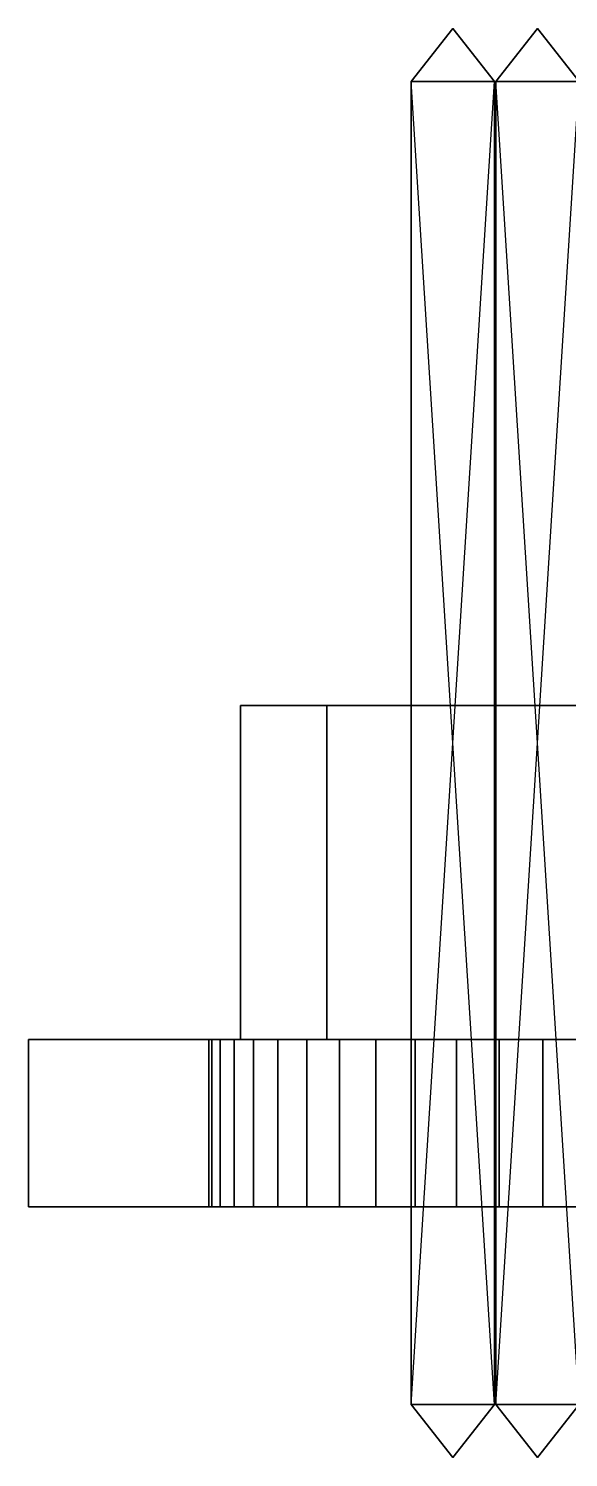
# Model space of a CAD drawing. Extents: x 0 to 1969, y -79 to 335.
# Drawn here: x 0 to 127.3, y -78.7 to 257.9 of the extents above; entities that cross this region are included whole.
import ezdxf

# ---------------------------------------------------------------- set-up
doc = ezdxf.new("R2010")
doc.units = 0
doc.layers.add('UB3D', color=1, linetype='CONTINUOUS')

msp = doc.modelspace()

# ---------------------------------------------------------------- linework, layer by layer
at = {"layer": 'UB3D', "color": 254}
for points in [[(109.89748, 245.406811, -2850.10252), (90.212441, 245.406811, -2850.10252), (100.054961, 257.874016, -2859.945039)], [(90.212441, 245.406811, -2869.787559), (109.89748, 245.406811, -2869.787559), (100.054961, 257.874016, -2859.945039)], [(90.212441, 245.406811, -2850.10252), (90.212441, 245.406811, -2869.787559), (100.054961, 257.874016, -2859.945039)], [(109.89748, 245.406811, -2869.787559), (109.89748, 245.406811, -2850.10252), (100.054961, 257.874016, -2859.945039)], [(110.15748, 245.406811, -709.84252), (129.84252, 245.406811, -709.84252), (120, 257.874016, -700)], [(129.84252, 245.406811, -690.15748), (110.15748, 245.406811, -690.15748), (120, 257.874016, -700)], [(110.15748, 245.406811, -690.15748), (110.15748, 245.406811, -709.84252), (120, 257.874016, -700)], [(129.84252, 245.406811, -709.84252), (129.84252, 245.406811, -690.15748), (120, 257.874016, -700)], [(109.89748, -66.272953, -2850.10252), (90.212441, -66.272953, -2850.10252), (109.89748, 245.406811, -2850.10252)], [(90.212441, -66.272953, -2850.10252), (109.89748, 245.406811, -2850.10252), (90.212441, 245.406811, -2850.10252)], [(90.212441, -66.272953, -2869.787559), (109.89748, -66.272953, -2869.787559), (90.212441, 245.406811, -2869.787559)], [(109.89748, -66.272953, -2869.787559), (90.212441, 245.406811, -2869.787559), (109.89748, 245.406811, -2869.787559)], [(90.212441, -66.272953, -2850.10252), (90.212441, -66.272953, -2869.787559), (90.212441, 245.406811, -2850.10252)], [(90.212441, -66.272953, -2869.787559), (90.212441, 245.406811, -2850.10252), (90.212441, 245.406811, -2869.787559)], [(109.89748, -66.272953, -2869.787559), (109.89748, -66.272953, -2850.10252), (109.89748, 245.406811, -2869.787559)], [(109.89748, -66.272953, -2850.10252), (109.89748, 245.406811, -2869.787559), (109.89748, 245.406811, -2850.10252)], [(110.15748, -66.272953, -709.84252), (129.84252, -66.272953, -709.84252), (110.15748, 245.406811, -709.84252)], [(129.84252, -66.272953, -709.84252), (110.15748, 245.406811, -709.84252), (129.84252, 245.406811, -709.84252)], [(129.84252, -66.272953, -690.15748), (110.15748, -66.272953, -690.15748), (129.84252, 245.406811, -690.15748)], [(110.15748, -66.272953, -690.15748), (129.84252, 245.406811, -690.15748), (110.15748, 245.406811, -690.15748)], [(110.15748, -66.272953, -690.15748), (110.15748, -66.272953, -709.84252), (110.15748, 245.406811, -690.15748)], [(110.15748, -66.272953, -709.84252), (110.15748, 245.406811, -690.15748), (110.15748, 245.406811, -709.84252)], [(100.054961, -78.740157, -2859.945039), (109.89748, -66.272953, -2850.10252), (90.212441, -66.272953, -2850.10252)], [(100.054961, -78.740157, -2859.945039), (90.212441, -66.272953, -2869.787559), (109.89748, -66.272953, -2869.787559)], [(100.054961, -78.740157, -2859.945039), (90.212441, -66.272953, -2850.10252), (90.212441, -66.272953, -2869.787559)], [(100.054961, -78.740157, -2859.945039), (109.89748, -66.272953, -2869.787559), (109.89748, -66.272953, -2850.10252)], [(120, -78.740157, -700), (110.15748, -66.272953, -709.84252), (129.84252, -66.272953, -709.84252)], [(120, -78.740157, -700), (129.84252, -66.272953, -690.15748), (110.15748, -66.272953, -690.15748)], [(120, -78.740157, -700), (110.15748, -66.272953, -690.15748), (110.15748, -66.272953, -709.84252)], [(120, -78.740157, -700), (129.84252, -66.272953, -709.84252), (129.84252, -66.272953, -690.15748)]]:
    msp.add_3dface(points, dxfattribs=at)
at = {"layer": 'UB3D', "color": 27}
for points in [[(49.944961, 19.689016, -2909.565039), (49.944961, 19.689016, -2810.085039), (49.944961, 98.429173, -2810.085039), (49.944961, 98.429173, -2909.565039)], [(49.944961, 19.689016, -2810.085039), (349.754961, 19.689016, -2810.085039), (349.754961, 98.429173, -2810.085039), (49.944961, 98.429173, -2810.085039)], [(349.754961, 19.689016, -2909.565039), (49.944961, 19.689016, -2909.565039), (49.944961, 98.429173, -2909.565039), (349.754961, 98.429173, -2909.565039)], [(349.754961, 98.429173, -2909.565039), (349.754961, 98.429173, -2810.085039), (49.944961, 98.429173, -2810.085039)], [(349.754961, 98.429173, -2909.565039), (49.944961, 98.429173, -2810.085039), (49.944961, 98.429173, -2909.565039)], [(349.754961, 98.429173, -2909.565039), (49.944961, 98.429173, -2909.565039), (349.754961, 98.429173, -2909.565039)], [(370.11, 19.689016, -749.86), (70.3, 19.689016, -749.86), (70.3, 98.429173, -749.86), (370.11, 98.429173, -749.86)], [(70.3, 19.689016, -749.86), (70.3, 19.689016, -650.38), (70.3, 98.429173, -650.38), (70.3, 98.429173, -749.86)], [(70.3, 19.689016, -650.38), (370.11, 19.689016, -650.38), (370.11, 98.429173, -650.38), (70.3, 98.429173, -650.38)], [(70.3, 98.429173, -650.38), (70.3, 98.429173, -749.86), (370.11, 98.429173, -749.86)], [(70.3, 98.429173, -650.38), (370.11, 98.429173, -749.86), (370.11, 98.429173, -650.38)], [(70.3, 98.429173, -650.38), (370.11, 98.429173, -650.38), (70.3, 98.429173, -650.38)], [(49.944961, 19.689016, -2909.565039), (49.944961, 19.689016, -2810.085039), (349.754961, 19.689016, -2810.085039)], [(49.944961, 19.689016, -2909.565039), (349.754961, 19.689016, -2810.085039), (349.754961, 19.689016, -2909.565039)], [(49.944961, 19.689016, -2909.565039), (349.754961, 19.689016, -2909.565039), (49.944961, 19.689016, -2909.565039)], [(370.11, 19.689016, -650.38), (370.11, 19.689016, -749.86), (70.3, 19.689016, -749.86)], [(370.11, 19.689016, -650.38), (70.3, 19.689016, -749.86), (70.3, 19.689016, -650.38)], [(370.11, 19.689016, -650.38), (70.3, 19.689016, -650.38), (370.11, 19.689016, -650.38)]]:
    msp.add_3dface(points, dxfattribs=at)
at = {"layer": 'UB3D', "color": 94}
for points in [[(0, 19.685039), (0, 19.685039, -3149.606299), (0, -19.685039, -3149.606299), (0, -19.685039)], [(0, 19.685039, -3149.606299), (1968.503937, 19.685039, -3149.606299), (1968.503937, -19.685039, -3149.606299), (0, -19.685039, -3149.606299)], [(1968.503937, 19.685039), (0, 19.685039), (0, -19.685039), (1968.503937, -19.685039)], [(0, 19.685039), (0, 19.685039), (0, -19.685039)], [(0, 19.685039, -3149.606299), (1841.259843, 19.685039, -3128.740157), (121.259843, 19.685039, -3128.740157)], [(121.259843, 19.685039, -41.259843), (1968.503937, 19.685039), (0, 19.685039)], [(0, 19.685039), (0, 19.685039, -3149.606299), (42.519685, 19.685039, -3050)], [(0, 19.685039), (42.519685, 19.685039, -3050), (42.89884, 19.685039, -3042.282115)], [(0, 19.685039), (42.89884, 19.685039, -3042.282115), (44.032655, 19.685039, -3034.638557)], [(0, 19.685039), (44.032655, 19.685039, -3034.638557), (45.91021, 19.685039, -3027.142939)], [(0, 19.685039), (45.91021, 19.685039, -3027.142939), (48.513423, 19.685039, -3019.867446)], [(0, 19.685039), (48.513423, 19.685039, -3019.867446), (51.817223, 19.685039, -3012.882147)], [(0, 19.685039), (51.817223, 19.685039, -3012.882147), (55.789794, 19.685039, -3006.254312)], [(0, 19.685039), (55.789794, 19.685039, -3006.254312), (60.392878, 19.685039, -3000.047773)], [(0, 19.685039), (60.392878, 19.685039, -3000.047773), (65.582143, 19.685039, -2994.322301)], [(0, 19.685039), (65.582143, 19.685039, -2994.322301), (71.307615, 19.685039, -2989.133035)], [(0, 19.685039), (71.307615, 19.685039, -2989.133035), (77.514155, 19.685039, -2984.529952)], [(0, 19.685039), (77.514155, 19.685039, -2984.529952), (84.141989, 19.685039, -2980.557381)], [(0, 19.685039), (84.141989, 19.685039, -2980.557381), (91.127289, 19.685039, -2977.25358)], [(0, 19.685039), (91.127289, 19.685039, -2977.25358), (98.402781, 19.685039, -2974.650367)], [(0, 19.685039), (98.402781, 19.685039, -2974.650367), (105.8984, 19.685039, -2972.772813)], [(0, 19.685039), (105.8984, 19.685039, -2972.772813), (113.541957, 19.685039, -2971.638998)], [(0, 19.685039), (113.541957, 19.685039, -2971.638998), (121.259843, 19.685039, -2971.259843)], [(0, 19.685039), (121.259843, 19.685039, -2971.259843), (45.91021, 19.685039, -142.857061)], [(0, 19.685039), (45.91021, 19.685039, -142.857061), (44.032655, 19.685039, -135.361443)], [(0, 19.685039), (44.032655, 19.685039, -135.361443), (42.89884, 19.685039, -127.717885)], [(0, 19.685039), (42.89884, 19.685039, -127.717885), (42.519685, 19.685039, -120)], [(0, 19.685039), (42.519685, 19.685039, -120), (42.89884, 19.685039, -112.282115)], [(0, 19.685039), (42.89884, 19.685039, -112.282115), (44.032655, 19.685039, -104.638557)], [(0, 19.685039), (44.032655, 19.685039, -104.638557), (45.91021, 19.685039, -97.142939)], [(0, 19.685039), (45.91021, 19.685039, -97.142939), (48.513423, 19.685039, -89.867446)], [(0, 19.685039), (48.513423, 19.685039, -89.867446), (51.817223, 19.685039, -82.882147)], [(0, 19.685039), (51.817223, 19.685039, -82.882147), (55.789794, 19.685039, -76.254312)], [(0, 19.685039), (55.789794, 19.685039, -76.254312), (60.392878, 19.685039, -70.047773)], [(0, 19.685039), (60.392878, 19.685039, -70.047773), (65.582143, 19.685039, -64.322301)], [(0, 19.685039), (65.582143, 19.685039, -64.322301), (71.307615, 19.685039, -59.133035)], [(0, 19.685039), (71.307615, 19.685039, -59.133035), (77.514155, 19.685039, -54.529952)], [(0, 19.685039), (77.514155, 19.685039, -54.529952), (84.141989, 19.685039, -50.557381)], [(0, 19.685039), (84.141989, 19.685039, -50.557381), (91.127289, 19.685039, -47.25358)], [(0, 19.685039), (91.127289, 19.685039, -47.25358), (98.402781, 19.685039, -44.650367)], [(0, 19.685039), (98.402781, 19.685039, -44.650367), (105.8984, 19.685039, -42.772813)], [(0, 19.685039), (105.8984, 19.685039, -42.772813), (113.541957, 19.685039, -41.638998)], [(0, 19.685039), (113.541957, 19.685039, -41.638998), (121.259843, 19.685039, -41.259843)], [(0, 19.685039, -3149.606299), (121.259843, 19.685039, -3128.740157), (113.541957, 19.685039, -3128.361002)], [(0, 19.685039, -3149.606299), (113.541957, 19.685039, -3128.361002), (105.8984, 19.685039, -3127.227187)], [(0, 19.685039, -3149.606299), (105.8984, 19.685039, -3127.227187), (98.402781, 19.685039, -3125.349633)], [(0, 19.685039, -3149.606299), (98.402781, 19.685039, -3125.349633), (91.127289, 19.685039, -3122.74642)], [(0, 19.685039, -3149.606299), (91.127289, 19.685039, -3122.74642), (84.141989, 19.685039, -3119.442619)], [(0, 19.685039, -3149.606299), (84.141989, 19.685039, -3119.442619), (77.514155, 19.685039, -3115.470048)], [(0, 19.685039, -3149.606299), (77.514155, 19.685039, -3115.470048), (71.307615, 19.685039, -3110.866965)], [(0, 19.685039, -3149.606299), (71.307615, 19.685039, -3110.866965), (65.582143, 19.685039, -3105.677699)], [(0, 19.685039, -3149.606299), (65.582143, 19.685039, -3105.677699), (60.392878, 19.685039, -3099.952227)], [(0, 19.685039, -3149.606299), (60.392878, 19.685039, -3099.952227), (55.789794, 19.685039, -3093.745688)], [(0, 19.685039, -3149.606299), (55.789794, 19.685039, -3093.745688), (51.817223, 19.685039, -3087.117853)], [(0, 19.685039, -3149.606299), (51.817223, 19.685039, -3087.117853), (48.513423, 19.685039, -3080.132554)], [(0, 19.685039, -3149.606299), (48.513423, 19.685039, -3080.132554), (45.91021, 19.685039, -3072.857061)], [(0, 19.685039, -3149.606299), (45.91021, 19.685039, -3072.857061), (44.032655, 19.685039, -3065.361443)], [(0, 19.685039, -3149.606299), (44.032655, 19.685039, -3065.361443), (42.89884, 19.685039, -3057.717885)], [(0, 19.685039, -3149.606299), (42.89884, 19.685039, -3057.717885), (42.519685, 19.685039, -3050)], [(1968.503937, 19.685039, -3149.606299), (1841.259843, 19.685039, -3128.740157), (0, 19.685039, -3149.606299)], [(43.193307, -19.685039, -3060.277638), (43.193307, 19.685039, -3060.277638), (42.519685, 19.685039, -3050), (42.519685, -19.685039, -3050)], [(42.519685, -19.685039, -3050), (42.519685, 19.685039, -3050), (43.193307, 19.685039, -3039.722323), (43.193307, -19.685039, -3039.722323)], [(43.193307, -19.685039, -130.277638), (43.193307, 19.685039, -130.277638), (42.519685, 19.685039, -120), (42.519685, -19.685039, -120)], [(42.519685, -19.685039, -120), (42.519685, 19.685039, -120), (43.193307, 19.685039, -109.722323), (43.193307, -19.685039, -109.722323)], [(45.202677, -19.685039, -3070.379449), (45.202677, 19.685039, -3070.379449), (43.193307, 19.685039, -3060.277638), (43.193307, -19.685039, -3060.277638)], [(43.193307, -19.685039, -3039.722323), (43.193307, 19.685039, -3039.722323), (45.202677, 19.685039, -3029.620512), (45.202677, -19.685039, -3029.620512)], [(45.202677, -19.685039, -140.379449), (45.202677, 19.685039, -140.379449), (43.193307, 19.685039, -130.277638), (43.193307, -19.685039, -130.277638)], [(43.193307, -19.685039, -109.722323), (43.193307, 19.685039, -109.722323), (45.202677, 19.685039, -99.620512), (45.202677, -19.685039, -99.620512)], [(48.513386, -19.685039, -3080.13252), (48.513386, 19.685039, -3080.13252), (45.202677, 19.685039, -3070.379449), (45.202677, -19.685039, -3070.379449)], [(45.202677, -19.685039, -3029.620512), (45.202677, 19.685039, -3029.620512), (48.513386, 19.685039, -3019.867441), (48.513386, -19.685039, -3019.867441)], [(48.513386, -19.685039, -150.13252), (48.513386, 19.685039, -150.13252), (45.202677, 19.685039, -140.379449), (45.202677, -19.685039, -140.379449)], [(45.202677, -19.685039, -99.620512), (45.202677, 19.685039, -99.620512), (48.513386, 19.685039, -89.867441), (48.513386, -19.685039, -89.867441)], [(121.259843, 19.685039, -2971.259843), (48.513423, 19.685039, -150.132554), (45.91021, 19.685039, -142.857061)], [(53.068858, -19.685039, -3089.370079), (53.068858, 19.685039, -3089.370079), (48.513386, 19.685039, -3080.13252), (48.513386, -19.685039, -3080.13252)], [(48.513386, -19.685039, -3019.867441), (48.513386, 19.685039, -3019.867441), (53.068858, 19.685039, -3010.629921), (53.068858, -19.685039, -3010.629921)], [(53.068858, -19.685039, -159.370079), (53.068858, 19.685039, -159.370079), (48.513386, 19.685039, -150.13252), (48.513386, -19.685039, -150.13252)], [(48.513386, -19.685039, -89.867441), (48.513386, 19.685039, -89.867441), (53.068858, 19.685039, -80.629921), (53.068858, -19.685039, -80.629921)], [(121.259843, 19.685039, -2971.259843), (51.817223, 19.685039, -157.117853), (48.513423, 19.685039, -150.132554)], [(121.259843, 19.685039, -2971.259843), (55.789794, 19.685039, -163.745688), (51.817223, 19.685039, -157.117853)], [(58.791063, -19.685039, -3097.933937), (58.791063, 19.685039, -3097.933937), (53.068858, 19.685039, -3089.370079), (53.068858, -19.685039, -3089.370079)], [(53.068858, -19.685039, -3010.629921), (53.068858, 19.685039, -3010.629921), (58.791063, 19.685039, -3002.066024), (58.791063, -19.685039, -3002.066024)], [(58.791063, -19.685039, -167.933937), (58.791063, 19.685039, -167.933937), (53.068858, 19.685039, -159.370079), (53.068858, -19.685039, -159.370079)], [(53.068858, -19.685039, -80.629921), (53.068858, 19.685039, -80.629921), (58.791063, 19.685039, -72.066024), (58.791063, -19.685039, -72.066024)], [(121.259843, 19.685039, -2971.259843), (60.392878, 19.685039, -169.952227), (55.789794, 19.685039, -163.745688)], [(65.582126, -19.685039, -3105.677677), (65.582126, 19.685039, -3105.677677), (58.791063, 19.685039, -3097.933937), (58.791063, -19.685039, -3097.933937)], [(58.791063, -19.685039, -3002.066024), (58.791063, 19.685039, -3002.066024), (65.582126, 19.685039, -2994.322283), (65.582126, -19.685039, -2994.322283)], [(65.582126, -19.685039, -175.677677), (65.582126, 19.685039, -175.677677), (58.791063, 19.685039, -167.933937), (58.791063, -19.685039, -167.933937)], [(58.791063, -19.685039, -72.066024), (58.791063, 19.685039, -72.066024), (65.582126, 19.685039, -64.322283), (65.582126, -19.685039, -64.322283)], [(121.259843, 19.685039, -2971.259843), (65.582143, 19.685039, -175.677699), (60.392878, 19.685039, -169.952227)], [(73.325866, -19.685039, -3112.46874), (73.325866, 19.685039, -3112.46874), (65.582126, 19.685039, -3105.677677), (65.582126, -19.685039, -3105.677677)], [(65.582126, -19.685039, -2994.322283), (65.582126, 19.685039, -2994.322283), (73.325866, 19.685039, -2987.53122), (73.325866, -19.685039, -2987.53122)], [(73.325866, -19.685039, -182.46874), (73.325866, 19.685039, -182.46874), (65.582126, 19.685039, -175.677677), (65.582126, -19.685039, -175.677677)], [(65.582126, -19.685039, -64.322283), (65.582126, 19.685039, -64.322283), (73.325866, 19.685039, -57.53122), (73.325866, -19.685039, -57.53122)], [(121.259843, 19.685039, -2971.259843), (71.307615, 19.685039, -180.866965), (65.582143, 19.685039, -175.677699)], [(121.259843, 19.685039, -2971.259843), (77.514155, 19.685039, -185.470048), (71.307615, 19.685039, -180.866965)], [(81.889764, -19.685039, -3118.190945), (81.889764, 19.685039, -3118.190945), (73.325866, 19.685039, -3112.46874), (73.325866, -19.685039, -3112.46874)], [(73.325866, -19.685039, -2987.53122), (73.325866, 19.685039, -2987.53122), (81.889764, 19.685039, -2981.809016), (81.889764, -19.685039, -2981.809016)], [(81.889764, -19.685039, -188.190945), (81.889764, 19.685039, -188.190945), (73.325866, 19.685039, -182.46874), (73.325866, -19.685039, -182.46874)], [(73.325866, -19.685039, -57.53122), (73.325866, 19.685039, -57.53122), (81.889764, 19.685039, -51.809016), (81.889764, -19.685039, -51.809016)], [(121.259843, 19.685039, -2971.259843), (84.141989, 19.685039, -189.442619), (77.514155, 19.685039, -185.470048)], [(91.127283, -19.685039, -3122.746417), (91.127283, 19.685039, -3122.746417), (81.889764, 19.685039, -3118.190945), (81.889764, -19.685039, -3118.190945)], [(81.889764, -19.685039, -2981.809016), (81.889764, 19.685039, -2981.809016), (91.127283, 19.685039, -2977.253543), (91.127283, -19.685039, -2977.253543)], [(91.127283, -19.685039, -192.746417), (91.127283, 19.685039, -192.746417), (81.889764, 19.685039, -188.190945), (81.889764, -19.685039, -188.190945)], [(81.889764, -19.685039, -51.809016), (81.889764, 19.685039, -51.809016), (91.127283, 19.685039, -47.253543), (91.127283, -19.685039, -47.253543)], [(121.259843, 19.685039, -2971.259843), (91.127289, 19.685039, -192.74642), (84.141989, 19.685039, -189.442619)], [(100.880354, -19.685039, -3126.057126), (100.880354, 19.685039, -3126.057126), (91.127283, 19.685039, -3122.746417), (91.127283, -19.685039, -3122.746417)], [(91.127283, -19.685039, -2977.253543), (91.127283, 19.685039, -2977.253543), (100.880354, 19.685039, -2973.942835), (100.880354, -19.685039, -2973.942835)], [(100.880354, -19.685039, -196.057126), (100.880354, 19.685039, -196.057126), (91.127283, 19.685039, -192.746417), (91.127283, -19.685039, -192.746417)], [(91.127283, -19.685039, -47.253543), (91.127283, 19.685039, -47.253543), (100.880354, 19.685039, -43.942835), (100.880354, -19.685039, -43.942835)], [(121.259843, 19.685039, -2971.259843), (98.402781, 19.685039, -195.349633), (91.127289, 19.685039, -192.74642)], [(121.259843, 19.685039, -2971.259843), (105.8984, 19.685039, -197.227187), (98.402781, 19.685039, -195.349633)], [(110.982165, -19.685039, -3128.066496), (110.982165, 19.685039, -3128.066496), (100.880354, 19.685039, -3126.057126), (100.880354, -19.685039, -3126.057126)], [(100.880354, -19.685039, -2973.942835), (100.880354, 19.685039, -2973.942835), (110.982165, 19.685039, -2971.933465), (110.982165, -19.685039, -2971.933465)], [(110.982165, -19.685039, -198.066496), (110.982165, 19.685039, -198.066496), (100.880354, 19.685039, -196.057126), (100.880354, -19.685039, -196.057126)], [(100.880354, -19.685039, -43.942835), (100.880354, 19.685039, -43.942835), (110.982165, 19.685039, -41.933465), (110.982165, -19.685039, -41.933465)], [(121.259843, 19.685039, -2971.259843), (113.541957, 19.685039, -198.361002), (105.8984, 19.685039, -197.227187)], [(121.259843, -19.685039, -3128.740157), (121.259843, 19.685039, -3128.740157), (110.982165, 19.685039, -3128.066496), (110.982165, -19.685039, -3128.066496)], [(110.982165, -19.685039, -2971.933465), (110.982165, 19.685039, -2971.933465), (121.259843, 19.685039, -2971.259843), (121.259843, -19.685039, -2971.259843)], [(121.259843, -19.685039, -198.740157), (121.259843, 19.685039, -198.740157), (110.982165, 19.685039, -198.066496), (110.982165, -19.685039, -198.066496)], [(110.982165, -19.685039, -41.933465), (110.982165, 19.685039, -41.933465), (121.259843, 19.685039, -41.259843), (121.259843, -19.685039, -41.259843)], [(121.259843, 19.685039, -2971.259843), (121.259843, 19.685039, -198.740157), (113.541957, 19.685039, -198.361002)], [(131.53748, -19.685039, -3128.066496), (131.53748, 19.685039, -3128.066496), (121.259843, 19.685039, -3128.740157), (121.259843, -19.685039, -3128.740157)], [(121.259843, -19.685039, -2971.259843), (121.259843, 19.685039, -2971.259843), (131.53748, 19.685039, -2971.933465), (131.53748, -19.685039, -2971.933465)], [(131.53748, -19.685039, -198.066496), (131.53748, 19.685039, -198.066496), (121.259843, 19.685039, -198.740157), (121.259843, -19.685039, -198.740157)], [(121.259843, -19.685039, -41.259843), (121.259843, 19.685039, -41.259843), (131.53748, 19.685039, -41.933465), (131.53748, -19.685039, -41.933465)], [(1841.259843, 19.685039, -3128.740157), (121.259843, 19.685039, -3128.740157), (1833.541957, 19.685039, -3128.361002)], [(121.259843, 19.685039, -3128.740157), (1833.541957, 19.685039, -3128.361002), (128.977728, 19.685039, -3128.361002)], [(128.977728, 19.685039, -2971.638998), (1841.259843, 19.685039, -2971.259843), (121.259843, 19.685039, -2971.259843)], [(1841.259843, 19.685039, -2971.259843), (121.259843, 19.685039, -2971.259843), (1906.729891, 19.685039, -163.745688)], [(121.259843, 19.685039, -2971.259843), (1906.729891, 19.685039, -163.745688), (1902.126807, 19.685039, -169.952227)], [(1856.621285, 19.685039, -197.227187), (1848.977728, 19.685039, -198.361002), (121.259843, 19.685039, -2971.259843)], [(1848.977728, 19.685039, -198.361002), (121.259843, 19.685039, -2971.259843), (1841.259843, 19.685039, -198.740157)], [(121.259843, 19.685039, -2971.259843), (1841.259843, 19.685039, -198.740157), (121.259843, 19.685039, -198.740157)], [(1841.259843, 19.685039, -198.740157), (121.259843, 19.685039, -198.740157), (1833.541957, 19.685039, -198.361002)], [(121.259843, 19.685039, -198.740157), (1833.541957, 19.685039, -198.361002), (128.977728, 19.685039, -198.361002)], [(128.977728, 19.685039, -41.638998), (1841.259843, 19.685039, -41.259843), (121.259843, 19.685039, -41.259843)], [(1841.259843, 19.685039, -41.259843), (121.259843, 19.685039, -41.259843), (1968.503937, 19.685039)], [(121.259843, 19.685039, -2971.259843), (1902.126807, 19.685039, -169.952227), (1896.937542, 19.685039, -175.677699)], [(121.259843, 19.685039, -2971.259843), (1896.937542, 19.685039, -175.677699), (1891.21207, 19.685039, -180.866965)], [(121.259843, 19.685039, -2971.259843), (1891.21207, 19.685039, -180.866965), (1885.00553, 19.685039, -185.470048)], [(121.259843, 19.685039, -2971.259843), (1885.00553, 19.685039, -185.470048), (1878.377696, 19.685039, -189.442619)], [(121.259843, 19.685039, -2971.259843), (1878.377696, 19.685039, -189.442619), (1871.392396, 19.685039, -192.74642)], [(121.259843, 19.685039, -2971.259843), (1871.392396, 19.685039, -192.74642), (1864.116904, 19.685039, -195.349633)], [(121.259843, 19.685039, -2971.259843), (1864.116904, 19.685039, -195.349633), (1856.621285, 19.685039, -197.227187)], [(121.259843, -19.685039, -41.259843), (1841.259843, -19.685039, -41.259843), (0, -19.685039)], [(1841.259843, -19.685039, -41.259843), (0, -19.685039), (1968.503937, -19.685039)], [(0, -19.685039), (121.259843, -19.685039, -41.259843), (113.541957, -19.685039, -41.638998)], [(0, -19.685039), (113.541957, -19.685039, -41.638998), (105.8984, -19.685039, -42.772813)], [(0, -19.685039), (105.8984, -19.685039, -42.772813), (98.402781, -19.685039, -44.650367)], [(0, -19.685039), (98.402781, -19.685039, -44.650367), (91.127289, -19.685039, -47.25358)], [(0, -19.685039), (91.127289, -19.685039, -47.25358), (84.141989, -19.685039, -50.557381)], [(0, -19.685039), (84.141989, -19.685039, -50.557381), (77.514155, -19.685039, -54.529952)], [(0, -19.685039), (77.514155, -19.685039, -54.529952), (71.307615, -19.685039, -59.133035)], [(0, -19.685039), (71.307615, -19.685039, -59.133035), (65.582143, -19.685039, -64.322301)], [(0, -19.685039), (65.582143, -19.685039, -64.322301), (60.392878, -19.685039, -70.047773)], [(0, -19.685039), (60.392878, -19.685039, -70.047773), (55.789794, -19.685039, -76.254312)], [(0, -19.685039), (55.789794, -19.685039, -76.254312), (51.817223, -19.685039, -82.882147)], [(0, -19.685039), (51.817223, -19.685039, -82.882147), (48.513423, -19.685039, -89.867446)], [(0, -19.685039), (48.513423, -19.685039, -89.867446), (45.91021, -19.685039, -97.142939)], [(0, -19.685039), (45.91021, -19.685039, -97.142939), (44.032655, -19.685039, -104.638557)], [(0, -19.685039), (44.032655, -19.685039, -104.638557), (42.89884, -19.685039, -112.282115)], [(0, -19.685039), (42.89884, -19.685039, -112.282115), (42.519685, -19.685039, -120)], [(0, -19.685039), (42.519685, -19.685039, -120), (42.89884, -19.685039, -127.717885)], [(0, -19.685039), (42.89884, -19.685039, -127.717885), (44.032655, -19.685039, -135.361443)], [(0, -19.685039), (44.032655, -19.685039, -135.361443), (45.91021, -19.685039, -142.857061)], [(0, -19.685039), (45.91021, -19.685039, -142.857061), (121.259843, -19.685039, -2971.259843)], [(0, -19.685039), (121.259843, -19.685039, -2971.259843), (113.541957, -19.685039, -2971.638998)], [(0, -19.685039), (113.541957, -19.685039, -2971.638998), (105.8984, -19.685039, -2972.772813)], [(0, -19.685039), (105.8984, -19.685039, -2972.772813), (98.402781, -19.685039, -2974.650367)], [(0, -19.685039), (98.402781, -19.685039, -2974.650367), (91.127289, -19.685039, -2977.25358)], [(0, -19.685039), (91.127289, -19.685039, -2977.25358), (84.141989, -19.685039, -2980.557381)], [(0, -19.685039), (84.141989, -19.685039, -2980.557381), (77.514155, -19.685039, -2984.529952)], [(0, -19.685039), (77.514155, -19.685039, -2984.529952), (71.307615, -19.685039, -2989.133035)], [(0, -19.685039), (71.307615, -19.685039, -2989.133035), (65.582143, -19.685039, -2994.322301)], [(0, -19.685039), (65.582143, -19.685039, -2994.322301), (60.392878, -19.685039, -3000.047773)], [(0, -19.685039), (60.392878, -19.685039, -3000.047773), (55.789794, -19.685039, -3006.254312)], [(0, -19.685039), (55.789794, -19.685039, -3006.254312), (51.817223, -19.685039, -3012.882147)], [(0, -19.685039), (51.817223, -19.685039, -3012.882147), (48.513423, -19.685039, -3019.867446)], [(0, -19.685039), (48.513423, -19.685039, -3019.867446), (45.91021, -19.685039, -3027.142939)], [(0, -19.685039), (45.91021, -19.685039, -3027.142939), (44.032655, -19.685039, -3034.638557)], [(0, -19.685039), (44.032655, -19.685039, -3034.638557), (42.89884, -19.685039, -3042.282115)], [(0, -19.685039), (42.89884, -19.685039, -3042.282115), (42.519685, -19.685039, -3050)], [(0, -19.685039), (42.519685, -19.685039, -3050), (0, -19.685039, -3149.606299)], [(0, -19.685039, -3149.606299), (42.519685, -19.685039, -3050), (42.89884, -19.685039, -3057.717885)], [(0, -19.685039, -3149.606299), (42.89884, -19.685039, -3057.717885), (44.032655, -19.685039, -3065.361443)], [(0, -19.685039, -3149.606299), (44.032655, -19.685039, -3065.361443), (45.91021, -19.685039, -3072.857061)], [(0, -19.685039, -3149.606299), (45.91021, -19.685039, -3072.857061), (48.513423, -19.685039, -3080.132554)], [(0, -19.685039, -3149.606299), (48.513423, -19.685039, -3080.132554), (51.817223, -19.685039, -3087.117853)], [(0, -19.685039, -3149.606299), (51.817223, -19.685039, -3087.117853), (55.789794, -19.685039, -3093.745688)], [(0, -19.685039, -3149.606299), (55.789794, -19.685039, -3093.745688), (60.392878, -19.685039, -3099.952227)], [(0, -19.685039, -3149.606299), (60.392878, -19.685039, -3099.952227), (65.582143, -19.685039, -3105.677699)], [(0, -19.685039, -3149.606299), (65.582143, -19.685039, -3105.677699), (71.307615, -19.685039, -3110.866965)], [(0, -19.685039, -3149.606299), (71.307615, -19.685039, -3110.866965), (77.514155, -19.685039, -3115.470048)], [(0, -19.685039, -3149.606299), (77.514155, -19.685039, -3115.470048), (84.141989, -19.685039, -3119.442619)], [(0, -19.685039, -3149.606299), (84.141989, -19.685039, -3119.442619), (91.127289, -19.685039, -3122.74642)], [(0, -19.685039, -3149.606299), (91.127289, -19.685039, -3122.74642), (98.402781, -19.685039, -3125.349633)], [(0, -19.685039, -3149.606299), (98.402781, -19.685039, -3125.349633), (105.8984, -19.685039, -3127.227187)], [(0, -19.685039, -3149.606299), (105.8984, -19.685039, -3127.227187), (113.541957, -19.685039, -3128.361002)], [(0, -19.685039, -3149.606299), (113.541957, -19.685039, -3128.361002), (121.259843, -19.685039, -3128.740157)], [(0, -19.685039, -3149.606299), (121.259843, -19.685039, -3128.740157), (1968.503937, -19.685039, -3149.606299)], [(121.259843, -19.685039, -2971.259843), (45.91021, -19.685039, -142.857061), (48.513423, -19.685039, -150.132554)], [(121.259843, -19.685039, -2971.259843), (48.513423, -19.685039, -150.132554), (51.817223, -19.685039, -157.117853)], [(121.259843, -19.685039, -2971.259843), (51.817223, -19.685039, -157.117853), (55.789794, -19.685039, -163.745688)], [(121.259843, -19.685039, -2971.259843), (1841.259843, -19.685039, -2971.259843), (55.789794, -19.685039, -163.745688)], [(1841.259843, -19.685039, -2971.259843), (55.789794, -19.685039, -163.745688), (60.392878, -19.685039, -169.952227)], [(1841.259843, -19.685039, -2971.259843), (60.392878, -19.685039, -169.952227), (65.582143, -19.685039, -175.677699)], [(1841.259843, -19.685039, -2971.259843), (65.582143, -19.685039, -175.677699), (71.307615, -19.685039, -180.866965)], [(1841.259843, -19.685039, -2971.259843), (71.307615, -19.685039, -180.866965), (77.514155, -19.685039, -185.470048)], [(1841.259843, -19.685039, -2971.259843), (77.514155, -19.685039, -185.470048), (84.141989, -19.685039, -189.442619)], [(1841.259843, -19.685039, -2971.259843), (84.141989, -19.685039, -189.442619), (91.127289, -19.685039, -192.74642)], [(1841.259843, -19.685039, -2971.259843), (91.127289, -19.685039, -192.74642), (98.402781, -19.685039, -195.349633)], [(1841.259843, -19.685039, -2971.259843), (98.402781, -19.685039, -195.349633), (105.8984, -19.685039, -197.227187)], [(105.8984, -19.685039, -197.227187), (113.541957, -19.685039, -198.361002), (1841.259843, -19.685039, -2971.259843)], [(113.541957, -19.685039, -198.361002), (1841.259843, -19.685039, -2971.259843), (121.259843, -19.685039, -198.740157)], [(1968.503937, -19.685039, -3149.606299), (121.259843, -19.685039, -3128.740157), (1841.259843, -19.685039, -3128.740157)], [(121.259843, -19.685039, -3128.740157), (1841.259843, -19.685039, -3128.740157), (128.977728, -19.685039, -3128.361002)], [(128.977728, -19.685039, -2971.638998), (1833.541957, -19.685039, -2971.638998), (121.259843, -19.685039, -2971.259843)], [(1833.541957, -19.685039, -2971.638998), (121.259843, -19.685039, -2971.259843), (1841.259843, -19.685039, -2971.259843)], [(1841.259843, -19.685039, -2971.259843), (121.259843, -19.685039, -198.740157), (1841.259843, -19.685039, -198.740157)], [(121.259843, -19.685039, -198.740157), (1841.259843, -19.685039, -198.740157), (128.977728, -19.685039, -198.361002)], [(128.977728, -19.685039, -41.638998), (1833.541957, -19.685039, -41.638998), (121.259843, -19.685039, -41.259843)], [(1833.541957, -19.685039, -41.638998), (121.259843, -19.685039, -41.259843), (1841.259843, -19.685039, -41.259843)]]:
    msp.add_3dface(points, dxfattribs=at)

doc.saveas('drawing.dxf')
